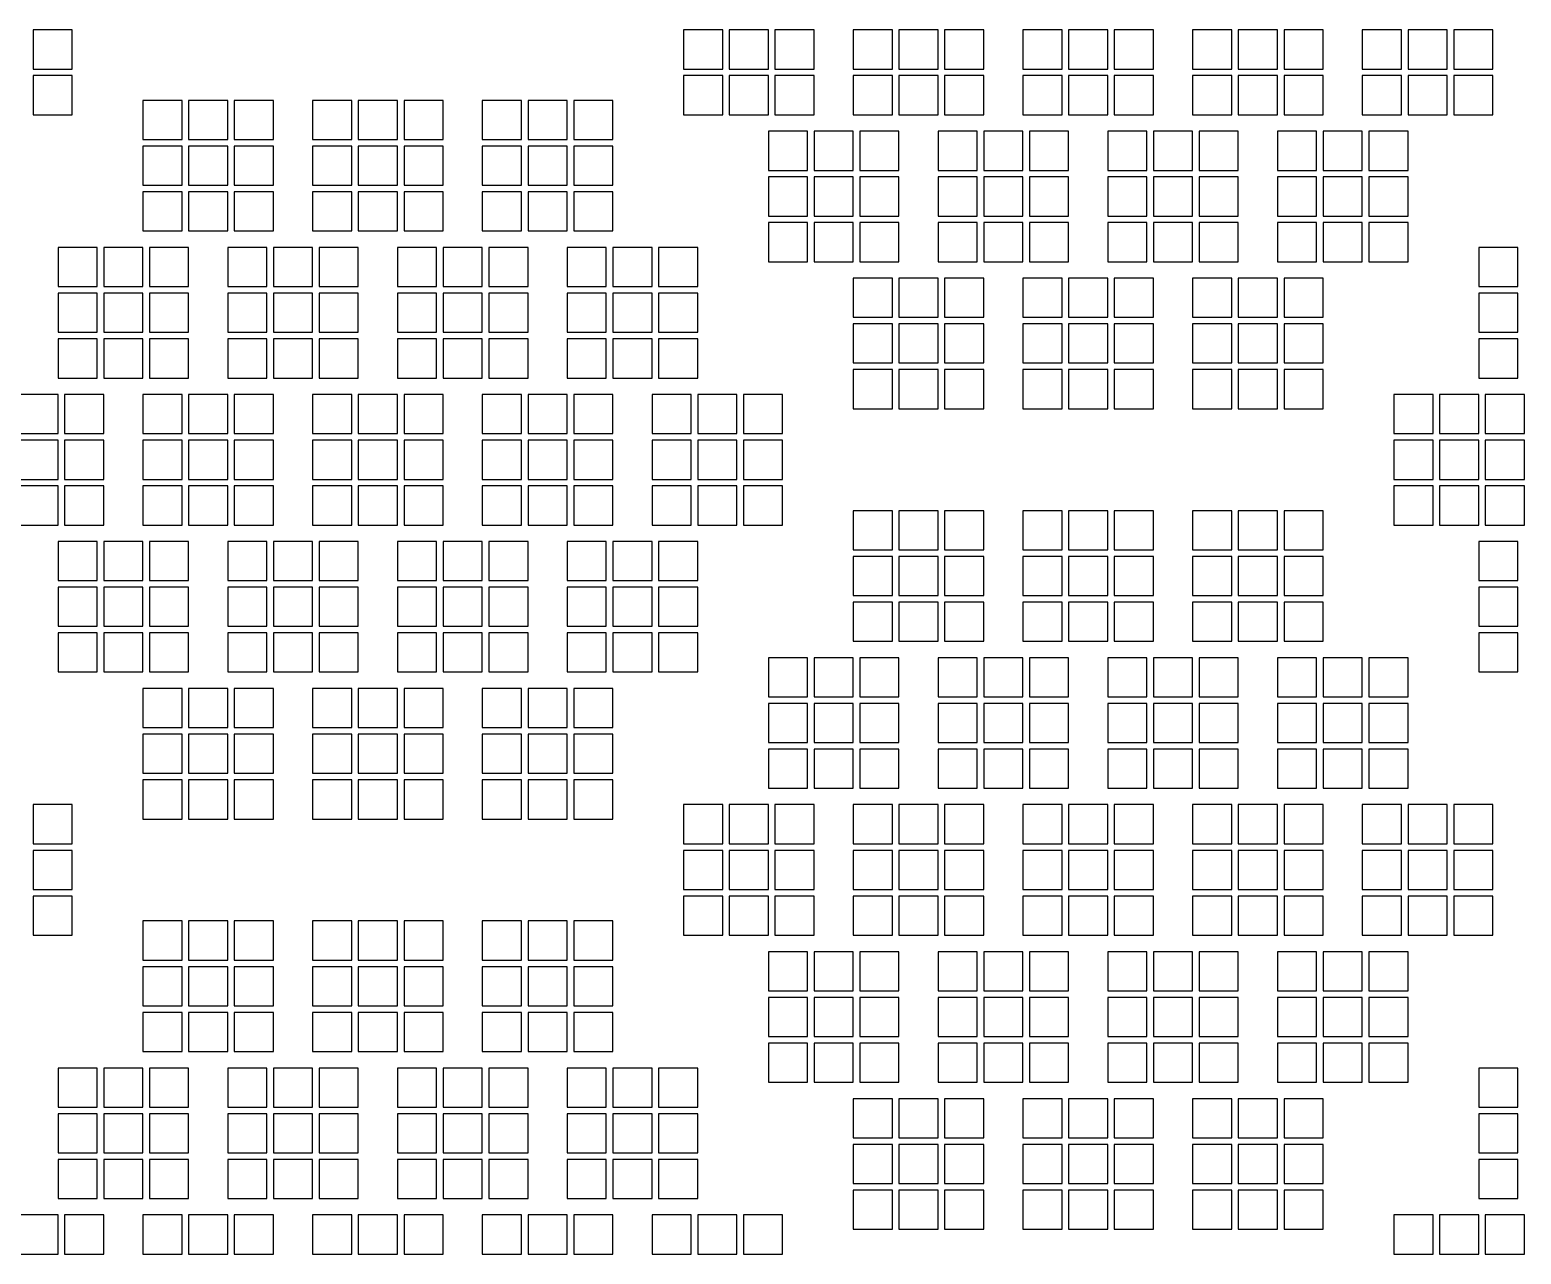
# Model space of a CAD drawing. Extents: x -49 to 54, y -38 to 38.
# Drawn here: x -10.83 to 0.6, y 8.05 to 17.43 of the extents above; entities that cross this region are included whole.
import ezdxf

# ---------------------------------------------------------------- set-up
doc = ezdxf.new("R2010")
doc.units = 0
doc.layers.add('BACK_LAYER', color=5, linetype='CONTINUOUS')

msp = doc.modelspace()

# ---------------------------------------------------------------- linework, layer by layer
at = {"layer": 'BACK_LAYER'}
for points in [[(-10.805, 17.13), (-10.505, 17.13), (-10.505, 17.43), (-10.805, 17.43)], [(-5.821, 17.13), (-5.521, 17.13), (-5.521, 17.43), (-5.821, 17.43)], [(-5.471, 17.13), (-5.171, 17.13), (-5.171, 17.43), (-5.471, 17.43)], [(-5.121, 17.13), (-4.821, 17.13), (-4.821, 17.43), (-5.121, 17.43)], [(-4.521, 17.13), (-4.221, 17.13), (-4.221, 17.43), (-4.521, 17.43)], [(-4.171, 17.13), (-3.871, 17.13), (-3.871, 17.43), (-4.171, 17.43)], [(-3.821, 17.13), (-3.521, 17.13), (-3.521, 17.43), (-3.821, 17.43)], [(-3.221, 17.13), (-2.921, 17.13), (-2.921, 17.43), (-3.221, 17.43)], [(-2.871, 17.13), (-2.571, 17.13), (-2.571, 17.43), (-2.871, 17.43)], [(-2.521, 17.13), (-2.221, 17.13), (-2.221, 17.43), (-2.521, 17.43)], [(-1.921, 17.13), (-1.621, 17.13), (-1.621, 17.43), (-1.921, 17.43)], [(-1.571, 17.13), (-1.271, 17.13), (-1.271, 17.43), (-1.571, 17.43)], [(-1.221, 17.13), (-0.921, 17.13), (-0.921, 17.43), (-1.221, 17.43)], [(-0.621, 17.13), (-0.321, 17.13), (-0.321, 17.43), (-0.621, 17.43)], [(-0.271, 17.13), (0.029, 17.13), (0.029, 17.43), (-0.271, 17.43)], [(0.079, 17.13), (0.379, 17.13), (0.379, 17.43), (0.079, 17.43)], [(-10.805, 16.78), (-10.505, 16.78), (-10.505, 17.08), (-10.805, 17.08)], [(-5.821, 16.78), (-5.521, 16.78), (-5.521, 17.08), (-5.821, 17.08)], [(-5.471, 16.78), (-5.171, 16.78), (-5.171, 17.08), (-5.471, 17.08)], [(-5.121, 16.78), (-4.821, 16.78), (-4.821, 17.08), (-5.121, 17.08)], [(-4.521, 16.78), (-4.221, 16.78), (-4.221, 17.08), (-4.521, 17.08)], [(-4.171, 16.78), (-3.871, 16.78), (-3.871, 17.08), (-4.171, 17.08)], [(-3.821, 16.78), (-3.521, 16.78), (-3.521, 17.08), (-3.821, 17.08)], [(-3.221, 16.78), (-2.921, 16.78), (-2.921, 17.08), (-3.221, 17.08)], [(-2.871, 16.78), (-2.571, 16.78), (-2.571, 17.08), (-2.871, 17.08)], [(-2.521, 16.78), (-2.221, 16.78), (-2.221, 17.08), (-2.521, 17.08)], [(-1.921, 16.78), (-1.621, 16.78), (-1.621, 17.08), (-1.921, 17.08)], [(-1.571, 16.78), (-1.271, 16.78), (-1.271, 17.08), (-1.571, 17.08)], [(-1.221, 16.78), (-0.921, 16.78), (-0.921, 17.08), (-1.221, 17.08)], [(-0.621, 16.78), (-0.321, 16.78), (-0.321, 17.08), (-0.621, 17.08)], [(-0.271, 16.78), (0.029, 16.78), (0.029, 17.08), (-0.271, 17.08)], [(0.079, 16.78), (0.379, 16.78), (0.379, 17.08), (0.079, 17.08)], [(-9.963, 16.59), (-9.663, 16.59), (-9.663, 16.89), (-9.963, 16.89)], [(-9.613, 16.59), (-9.313, 16.59), (-9.313, 16.89), (-9.613, 16.89)], [(-9.263, 16.59), (-8.963, 16.59), (-8.963, 16.89), (-9.263, 16.89)], [(-8.663, 16.59), (-8.363, 16.59), (-8.363, 16.89), (-8.663, 16.89)], [(-8.313, 16.59), (-8.013, 16.59), (-8.013, 16.89), (-8.313, 16.89)], [(-7.963, 16.59), (-7.663, 16.59), (-7.663, 16.89), (-7.963, 16.89)], [(-7.363, 16.59), (-7.063, 16.59), (-7.063, 16.89), (-7.363, 16.89)], [(-7.013, 16.59), (-6.713, 16.59), (-6.713, 16.89), (-7.013, 16.89)], [(-6.663, 16.59), (-6.363, 16.59), (-6.363, 16.89), (-6.663, 16.89)], [(-5.171, 16.354), (-4.871, 16.354), (-4.871, 16.654), (-5.171, 16.654)], [(-4.821, 16.354), (-4.521, 16.354), (-4.521, 16.654), (-4.821, 16.654)], [(-4.471, 16.354), (-4.171, 16.354), (-4.171, 16.654), (-4.471, 16.654)], [(-3.871, 16.354), (-3.571, 16.354), (-3.571, 16.654), (-3.871, 16.654)], [(-3.521, 16.354), (-3.221, 16.354), (-3.221, 16.654), (-3.521, 16.654)], [(-3.171, 16.354), (-2.871, 16.354), (-2.871, 16.654), (-3.171, 16.654)], [(-2.571, 16.354), (-2.271, 16.354), (-2.271, 16.654), (-2.571, 16.654)], [(-2.221, 16.354), (-1.921, 16.354), (-1.921, 16.654), (-2.221, 16.654)], [(-1.871, 16.354), (-1.571, 16.354), (-1.571, 16.654), (-1.871, 16.654)], [(-1.271, 16.354), (-0.971, 16.354), (-0.971, 16.654), (-1.271, 16.654)], [(-0.921, 16.354), (-0.621, 16.354), (-0.621, 16.654), (-0.921, 16.654)], [(-0.571, 16.354), (-0.271, 16.354), (-0.271, 16.654), (-0.571, 16.654)], [(-9.963, 16.24), (-9.663, 16.24), (-9.663, 16.54), (-9.963, 16.54)], [(-9.613, 16.24), (-9.313, 16.24), (-9.313, 16.54), (-9.613, 16.54)], [(-9.263, 16.24), (-8.963, 16.24), (-8.963, 16.54), (-9.263, 16.54)], [(-8.663, 16.24), (-8.363, 16.24), (-8.363, 16.54), (-8.663, 16.54)], [(-8.313, 16.24), (-8.013, 16.24), (-8.013, 16.54), (-8.313, 16.54)], [(-7.963, 16.24), (-7.663, 16.24), (-7.663, 16.54), (-7.963, 16.54)], [(-7.363, 16.24), (-7.063, 16.24), (-7.063, 16.54), (-7.363, 16.54)], [(-7.013, 16.24), (-6.713, 16.24), (-6.713, 16.54), (-7.013, 16.54)], [(-6.663, 16.24), (-6.363, 16.24), (-6.363, 16.54), (-6.663, 16.54)], [(-5.171, 16.004), (-4.871, 16.004), (-4.871, 16.304), (-5.171, 16.304)], [(-4.821, 16.004), (-4.521, 16.004), (-4.521, 16.304), (-4.821, 16.304)], [(-4.471, 16.004), (-4.171, 16.004), (-4.171, 16.304), (-4.471, 16.304)], [(-3.871, 16.004), (-3.571, 16.004), (-3.571, 16.304), (-3.871, 16.304)], [(-3.521, 16.004), (-3.221, 16.004), (-3.221, 16.304), (-3.521, 16.304)], [(-3.171, 16.004), (-2.871, 16.004), (-2.871, 16.304), (-3.171, 16.304)], [(-2.571, 16.004), (-2.271, 16.004), (-2.271, 16.304), (-2.571, 16.304)], [(-2.221, 16.004), (-1.921, 16.004), (-1.921, 16.304), (-2.221, 16.304)], [(-1.871, 16.004), (-1.571, 16.004), (-1.571, 16.304), (-1.871, 16.304)], [(-1.271, 16.004), (-0.971, 16.004), (-0.971, 16.304), (-1.271, 16.304)], [(-0.921, 16.004), (-0.621, 16.004), (-0.621, 16.304), (-0.921, 16.304)], [(-0.571, 16.004), (-0.271, 16.004), (-0.271, 16.304), (-0.571, 16.304)], [(-9.963, 15.89), (-9.663, 15.89), (-9.663, 16.19), (-9.963, 16.19)], [(-9.613, 15.89), (-9.313, 15.89), (-9.313, 16.19), (-9.613, 16.19)], [(-9.263, 15.89), (-8.963, 15.89), (-8.963, 16.19), (-9.263, 16.19)], [(-8.663, 15.89), (-8.363, 15.89), (-8.363, 16.19), (-8.663, 16.19)], [(-8.313, 15.89), (-8.013, 15.89), (-8.013, 16.19), (-8.313, 16.19)], [(-7.963, 15.89), (-7.663, 15.89), (-7.663, 16.19), (-7.963, 16.19)], [(-7.363, 15.89), (-7.063, 15.89), (-7.063, 16.19), (-7.363, 16.19)], [(-7.013, 15.89), (-6.713, 15.89), (-6.713, 16.19), (-7.013, 16.19)], [(-6.663, 15.89), (-6.363, 15.89), (-6.363, 16.19), (-6.663, 16.19)], [(-5.171, 15.654), (-4.871, 15.654), (-4.871, 15.954), (-5.171, 15.954)], [(-4.821, 15.654), (-4.521, 15.654), (-4.521, 15.954), (-4.821, 15.954)], [(-4.471, 15.654), (-4.171, 15.654), (-4.171, 15.954), (-4.471, 15.954)], [(-3.871, 15.654), (-3.571, 15.654), (-3.571, 15.954), (-3.871, 15.954)], [(-3.521, 15.654), (-3.221, 15.654), (-3.221, 15.954), (-3.521, 15.954)], [(-3.171, 15.654), (-2.871, 15.654), (-2.871, 15.954), (-3.171, 15.954)], [(-2.571, 15.654), (-2.271, 15.654), (-2.271, 15.954), (-2.571, 15.954)], [(-2.221, 15.654), (-1.921, 15.654), (-1.921, 15.954), (-2.221, 15.954)], [(-1.871, 15.654), (-1.571, 15.654), (-1.571, 15.954), (-1.871, 15.954)], [(-1.271, 15.654), (-0.971, 15.654), (-0.971, 15.954), (-1.271, 15.954)], [(-0.921, 15.654), (-0.621, 15.654), (-0.621, 15.954), (-0.921, 15.954)], [(-0.571, 15.654), (-0.271, 15.654), (-0.271, 15.954), (-0.571, 15.954)], [(-10.613, 15.464), (-10.313, 15.464), (-10.313, 15.764), (-10.613, 15.764)], [(-10.263, 15.464), (-9.963, 15.464), (-9.963, 15.764), (-10.263, 15.764)], [(-9.913, 15.464), (-9.613, 15.464), (-9.613, 15.764), (-9.913, 15.764)], [(-9.313, 15.464), (-9.013, 15.464), (-9.013, 15.764), (-9.313, 15.764)], [(-8.963, 15.464), (-8.663, 15.464), (-8.663, 15.764), (-8.963, 15.764)], [(-8.613, 15.464), (-8.313, 15.464), (-8.313, 15.764), (-8.613, 15.764)], [(-8.013, 15.464), (-7.713, 15.464), (-7.713, 15.764), (-8.013, 15.764)], [(-7.663, 15.464), (-7.363, 15.464), (-7.363, 15.764), (-7.663, 15.764)], [(-7.313, 15.464), (-7.013, 15.464), (-7.013, 15.764), (-7.313, 15.764)], [(-6.713, 15.464), (-6.413, 15.464), (-6.413, 15.764), (-6.713, 15.764)], [(-6.363, 15.464), (-6.063, 15.464), (-6.063, 15.764), (-6.363, 15.764)], [(-6.013, 15.464), (-5.713, 15.464), (-5.713, 15.764), (-6.013, 15.764)], [(0.271, 15.464), (0.571, 15.464), (0.571, 15.764), (0.271, 15.764)], [(-4.521, 15.229), (-4.221, 15.229), (-4.221, 15.529), (-4.521, 15.529)], [(-4.171, 15.229), (-3.871, 15.229), (-3.871, 15.529), (-4.171, 15.529)], [(-3.821, 15.229), (-3.521, 15.229), (-3.521, 15.529), (-3.821, 15.529)], [(-3.221, 15.229), (-2.921, 15.229), (-2.921, 15.529), (-3.221, 15.529)], [(-2.871, 15.229), (-2.571, 15.229), (-2.571, 15.529), (-2.871, 15.529)], [(-2.521, 15.229), (-2.221, 15.229), (-2.221, 15.529), (-2.521, 15.529)], [(-1.921, 15.229), (-1.621, 15.229), (-1.621, 15.529), (-1.921, 15.529)], [(-1.571, 15.229), (-1.271, 15.229), (-1.271, 15.529), (-1.571, 15.529)], [(-1.221, 15.229), (-0.921, 15.229), (-0.921, 15.529), (-1.221, 15.529)], [(-10.613, 15.114), (-10.313, 15.114), (-10.313, 15.414), (-10.613, 15.414)], [(-10.263, 15.114), (-9.963, 15.114), (-9.963, 15.414), (-10.263, 15.414)], [(-9.913, 15.114), (-9.613, 15.114), (-9.613, 15.414), (-9.913, 15.414)], [(-9.313, 15.114), (-9.013, 15.114), (-9.013, 15.414), (-9.313, 15.414)], [(-8.963, 15.114), (-8.663, 15.114), (-8.663, 15.414), (-8.963, 15.414)], [(-8.613, 15.114), (-8.313, 15.114), (-8.313, 15.414), (-8.613, 15.414)], [(-8.013, 15.114), (-7.713, 15.114), (-7.713, 15.414), (-8.013, 15.414)], [(-7.663, 15.114), (-7.363, 15.114), (-7.363, 15.414), (-7.663, 15.414)], [(-7.313, 15.114), (-7.013, 15.114), (-7.013, 15.414), (-7.313, 15.414)], [(-6.713, 15.114), (-6.413, 15.114), (-6.413, 15.414), (-6.713, 15.414)], [(-6.363, 15.114), (-6.063, 15.114), (-6.063, 15.414), (-6.363, 15.414)], [(-6.013, 15.114), (-5.713, 15.114), (-5.713, 15.414), (-6.013, 15.414)], [(0.271, 15.114), (0.571, 15.114), (0.571, 15.414), (0.271, 15.414)], [(-4.521, 14.879), (-4.221, 14.879), (-4.221, 15.179), (-4.521, 15.179)], [(-4.171, 14.879), (-3.871, 14.879), (-3.871, 15.179), (-4.171, 15.179)], [(-3.821, 14.879), (-3.521, 14.879), (-3.521, 15.179), (-3.821, 15.179)], [(-3.221, 14.879), (-2.921, 14.879), (-2.921, 15.179), (-3.221, 15.179)], [(-2.871, 14.879), (-2.571, 14.879), (-2.571, 15.179), (-2.871, 15.179)], [(-2.521, 14.879), (-2.221, 14.879), (-2.221, 15.179), (-2.521, 15.179)], [(-1.921, 14.879), (-1.621, 14.879), (-1.621, 15.179), (-1.921, 15.179)], [(-1.571, 14.879), (-1.271, 14.879), (-1.271, 15.179), (-1.571, 15.179)], [(-1.221, 14.879), (-0.921, 14.879), (-0.921, 15.179), (-1.221, 15.179)], [(-10.613, 14.764), (-10.313, 14.764), (-10.313, 15.064), (-10.613, 15.064)], [(-10.263, 14.764), (-9.963, 14.764), (-9.963, 15.064), (-10.263, 15.064)], [(-9.913, 14.764), (-9.613, 14.764), (-9.613, 15.064), (-9.913, 15.064)], [(-9.313, 14.764), (-9.013, 14.764), (-9.013, 15.064), (-9.313, 15.064)], [(-8.963, 14.764), (-8.663, 14.764), (-8.663, 15.064), (-8.963, 15.064)], [(-8.613, 14.764), (-8.313, 14.764), (-8.313, 15.064), (-8.613, 15.064)], [(-8.013, 14.764), (-7.713, 14.764), (-7.713, 15.064), (-8.013, 15.064)], [(-7.663, 14.764), (-7.363, 14.764), (-7.363, 15.064), (-7.663, 15.064)], [(-7.313, 14.764), (-7.013, 14.764), (-7.013, 15.064), (-7.313, 15.064)], [(-6.713, 14.764), (-6.413, 14.764), (-6.413, 15.064), (-6.713, 15.064)], [(-6.363, 14.764), (-6.063, 14.764), (-6.063, 15.064), (-6.363, 15.064)], [(-6.013, 14.764), (-5.713, 14.764), (-5.713, 15.064), (-6.013, 15.064)], [(0.271, 14.764), (0.571, 14.764), (0.571, 15.064), (0.271, 15.064)], [(-4.521, 14.529), (-4.221, 14.529), (-4.221, 14.829), (-4.521, 14.829)], [(-4.171, 14.529), (-3.871, 14.529), (-3.871, 14.829), (-4.171, 14.829)], [(-3.821, 14.529), (-3.521, 14.529), (-3.521, 14.829), (-3.821, 14.829)], [(-3.221, 14.529), (-2.921, 14.529), (-2.921, 14.829), (-3.221, 14.829)], [(-2.871, 14.529), (-2.571, 14.529), (-2.571, 14.829), (-2.871, 14.829)], [(-2.521, 14.529), (-2.221, 14.529), (-2.221, 14.829), (-2.521, 14.829)], [(-1.921, 14.529), (-1.621, 14.529), (-1.621, 14.829), (-1.921, 14.829)], [(-1.571, 14.529), (-1.271, 14.529), (-1.271, 14.829), (-1.571, 14.829)], [(-1.221, 14.529), (-0.921, 14.529), (-0.921, 14.829), (-1.221, 14.829)], [(-10.913, 14.338), (-10.613, 14.338), (-10.613, 14.638), (-10.913, 14.638)], [(-10.563, 14.338), (-10.263, 14.338), (-10.263, 14.638), (-10.563, 14.638)], [(-9.963, 14.338), (-9.663, 14.338), (-9.663, 14.638), (-9.963, 14.638)], [(-9.613, 14.338), (-9.313, 14.338), (-9.313, 14.638), (-9.613, 14.638)], [(-9.263, 14.338), (-8.963, 14.338), (-8.963, 14.638), (-9.263, 14.638)], [(-8.663, 14.338), (-8.363, 14.338), (-8.363, 14.638), (-8.663, 14.638)], [(-8.313, 14.338), (-8.013, 14.338), (-8.013, 14.638), (-8.313, 14.638)], [(-7.963, 14.338), (-7.663, 14.338), (-7.663, 14.638), (-7.963, 14.638)], [(-7.363, 14.338), (-7.063, 14.338), (-7.063, 14.638), (-7.363, 14.638)], [(-7.013, 14.338), (-6.713, 14.338), (-6.713, 14.638), (-7.013, 14.638)], [(-6.663, 14.338), (-6.363, 14.338), (-6.363, 14.638), (-6.663, 14.638)], [(-6.063, 14.338), (-5.763, 14.338), (-5.763, 14.638), (-6.063, 14.638)], [(-5.713, 14.338), (-5.413, 14.338), (-5.413, 14.638), (-5.713, 14.638)], [(-5.363, 14.338), (-5.063, 14.338), (-5.063, 14.638), (-5.363, 14.638)], [(-0.379, 14.338), (-0.079, 14.338), (-0.079, 14.638), (-0.379, 14.638)], [(-0.029, 14.338), (0.271, 14.338), (0.271, 14.638), (-0.029, 14.638)], [(0.321, 14.338), (0.621, 14.338), (0.621, 14.638), (0.321, 14.638)], [(-10.913, 13.988), (-10.613, 13.988), (-10.613, 14.288), (-10.913, 14.288)], [(-10.563, 13.988), (-10.263, 13.988), (-10.263, 14.288), (-10.563, 14.288)], [(-9.963, 13.988), (-9.663, 13.988), (-9.663, 14.288), (-9.963, 14.288)], [(-9.613, 13.988), (-9.313, 13.988), (-9.313, 14.288), (-9.613, 14.288)], [(-9.263, 13.988), (-8.963, 13.988), (-8.963, 14.288), (-9.263, 14.288)], [(-8.663, 13.988), (-8.363, 13.988), (-8.363, 14.288), (-8.663, 14.288)], [(-8.313, 13.988), (-8.013, 13.988), (-8.013, 14.288), (-8.313, 14.288)], [(-7.963, 13.988), (-7.663, 13.988), (-7.663, 14.288), (-7.963, 14.288)], [(-7.363, 13.988), (-7.063, 13.988), (-7.063, 14.288), (-7.363, 14.288)], [(-7.013, 13.988), (-6.713, 13.988), (-6.713, 14.288), (-7.013, 14.288)], [(-6.663, 13.988), (-6.363, 13.988), (-6.363, 14.288), (-6.663, 14.288)], [(-6.063, 13.988), (-5.763, 13.988), (-5.763, 14.288), (-6.063, 14.288)], [(-5.713, 13.988), (-5.413, 13.988), (-5.413, 14.288), (-5.713, 14.288)], [(-5.363, 13.988), (-5.063, 13.988), (-5.063, 14.288), (-5.363, 14.288)], [(-0.379, 13.988), (-0.079, 13.988), (-0.079, 14.288), (-0.379, 14.288)], [(-0.029, 13.988), (0.271, 13.988), (0.271, 14.288), (-0.029, 14.288)], [(0.321, 13.988), (0.621, 13.988), (0.621, 14.288), (0.321, 14.288)], [(-10.913, 13.638), (-10.613, 13.638), (-10.613, 13.938), (-10.913, 13.938)], [(-10.563, 13.638), (-10.263, 13.638), (-10.263, 13.938), (-10.563, 13.938)], [(-9.963, 13.638), (-9.663, 13.638), (-9.663, 13.938), (-9.963, 13.938)], [(-9.613, 13.638), (-9.313, 13.638), (-9.313, 13.938), (-9.613, 13.938)], [(-9.263, 13.638), (-8.963, 13.638), (-8.963, 13.938), (-9.263, 13.938)], [(-8.663, 13.638), (-8.363, 13.638), (-8.363, 13.938), (-8.663, 13.938)], [(-8.313, 13.638), (-8.013, 13.638), (-8.013, 13.938), (-8.313, 13.938)], [(-7.963, 13.638), (-7.663, 13.638), (-7.663, 13.938), (-7.963, 13.938)], [(-7.363, 13.638), (-7.063, 13.638), (-7.063, 13.938), (-7.363, 13.938)], [(-7.013, 13.638), (-6.713, 13.638), (-6.713, 13.938), (-7.013, 13.938)], [(-6.663, 13.638), (-6.363, 13.638), (-6.363, 13.938), (-6.663, 13.938)], [(-6.063, 13.638), (-5.763, 13.638), (-5.763, 13.938), (-6.063, 13.938)], [(-5.713, 13.638), (-5.413, 13.638), (-5.413, 13.938), (-5.713, 13.938)], [(-5.363, 13.638), (-5.063, 13.638), (-5.063, 13.938), (-5.363, 13.938)], [(-0.379, 13.638), (-0.079, 13.638), (-0.079, 13.938), (-0.379, 13.938)], [(-0.029, 13.638), (0.271, 13.638), (0.271, 13.938), (-0.029, 13.938)], [(0.321, 13.638), (0.621, 13.638), (0.621, 13.938), (0.321, 13.938)], [(-4.521, 13.448), (-4.221, 13.448), (-4.221, 13.748), (-4.521, 13.748)], [(-4.171, 13.448), (-3.871, 13.448), (-3.871, 13.748), (-4.171, 13.748)], [(-3.821, 13.448), (-3.521, 13.448), (-3.521, 13.748), (-3.821, 13.748)], [(-3.221, 13.448), (-2.921, 13.448), (-2.921, 13.748), (-3.221, 13.748)], [(-2.871, 13.448), (-2.571, 13.448), (-2.571, 13.748), (-2.871, 13.748)], [(-2.521, 13.448), (-2.221, 13.448), (-2.221, 13.748), (-2.521, 13.748)], [(-1.921, 13.448), (-1.621, 13.448), (-1.621, 13.748), (-1.921, 13.748)], [(-1.571, 13.448), (-1.271, 13.448), (-1.271, 13.748), (-1.571, 13.748)], [(-1.221, 13.448), (-0.921, 13.448), (-0.921, 13.748), (-1.221, 13.748)], [(-10.613, 13.213), (-10.313, 13.213), (-10.313, 13.513), (-10.613, 13.513)], [(-10.263, 13.213), (-9.963, 13.213), (-9.963, 13.513), (-10.263, 13.513)], [(-9.913, 13.213), (-9.613, 13.213), (-9.613, 13.513), (-9.913, 13.513)], [(-9.313, 13.213), (-9.013, 13.213), (-9.013, 13.513), (-9.313, 13.513)], [(-8.963, 13.213), (-8.663, 13.213), (-8.663, 13.513), (-8.963, 13.513)], [(-8.613, 13.213), (-8.313, 13.213), (-8.313, 13.513), (-8.613, 13.513)], [(-8.013, 13.213), (-7.713, 13.213), (-7.713, 13.513), (-8.013, 13.513)], [(-7.663, 13.213), (-7.363, 13.213), (-7.363, 13.513), (-7.663, 13.513)], [(-7.313, 13.213), (-7.013, 13.213), (-7.013, 13.513), (-7.313, 13.513)], [(-6.713, 13.213), (-6.413, 13.213), (-6.413, 13.513), (-6.713, 13.513)], [(-6.363, 13.213), (-6.063, 13.213), (-6.063, 13.513), (-6.363, 13.513)], [(-6.013, 13.213), (-5.713, 13.213), (-5.713, 13.513), (-6.013, 13.513)], [(0.271, 13.213), (0.571, 13.213), (0.571, 13.513), (0.271, 13.513)], [(-4.521, 13.098), (-4.221, 13.098), (-4.221, 13.398), (-4.521, 13.398)], [(-4.171, 13.098), (-3.871, 13.098), (-3.871, 13.398), (-4.171, 13.398)], [(-3.821, 13.098), (-3.521, 13.098), (-3.521, 13.398), (-3.821, 13.398)], [(-3.221, 13.098), (-2.921, 13.098), (-2.921, 13.398), (-3.221, 13.398)], [(-2.871, 13.098), (-2.571, 13.098), (-2.571, 13.398), (-2.871, 13.398)], [(-2.521, 13.098), (-2.221, 13.098), (-2.221, 13.398), (-2.521, 13.398)], [(-1.921, 13.098), (-1.621, 13.098), (-1.621, 13.398), (-1.921, 13.398)], [(-1.571, 13.098), (-1.271, 13.098), (-1.271, 13.398), (-1.571, 13.398)], [(-1.221, 13.098), (-0.921, 13.098), (-0.921, 13.398), (-1.221, 13.398)], [(-10.613, 12.863), (-10.313, 12.863), (-10.313, 13.163), (-10.613, 13.163)], [(-10.263, 12.863), (-9.963, 12.863), (-9.963, 13.163), (-10.263, 13.163)], [(-9.913, 12.863), (-9.613, 12.863), (-9.613, 13.163), (-9.913, 13.163)], [(-9.313, 12.863), (-9.013, 12.863), (-9.013, 13.163), (-9.313, 13.163)], [(-8.963, 12.863), (-8.663, 12.863), (-8.663, 13.163), (-8.963, 13.163)], [(-8.613, 12.863), (-8.313, 12.863), (-8.313, 13.163), (-8.613, 13.163)], [(-8.013, 12.863), (-7.713, 12.863), (-7.713, 13.163), (-8.013, 13.163)], [(-7.663, 12.863), (-7.363, 12.863), (-7.363, 13.163), (-7.663, 13.163)], [(-7.313, 12.863), (-7.013, 12.863), (-7.013, 13.163), (-7.313, 13.163)], [(-6.713, 12.863), (-6.413, 12.863), (-6.413, 13.163), (-6.713, 13.163)], [(-6.363, 12.863), (-6.063, 12.863), (-6.063, 13.163), (-6.363, 13.163)], [(-6.013, 12.863), (-5.713, 12.863), (-5.713, 13.163), (-6.013, 13.163)], [(0.271, 12.863), (0.571, 12.863), (0.571, 13.163), (0.271, 13.163)], [(-4.521, 12.748), (-4.221, 12.748), (-4.221, 13.048), (-4.521, 13.048)], [(-4.171, 12.748), (-3.871, 12.748), (-3.871, 13.048), (-4.171, 13.048)], [(-3.821, 12.748), (-3.521, 12.748), (-3.521, 13.048), (-3.821, 13.048)], [(-3.221, 12.748), (-2.921, 12.748), (-2.921, 13.048), (-3.221, 13.048)], [(-2.871, 12.748), (-2.571, 12.748), (-2.571, 13.048), (-2.871, 13.048)], [(-2.521, 12.748), (-2.221, 12.748), (-2.221, 13.048), (-2.521, 13.048)], [(-1.921, 12.748), (-1.621, 12.748), (-1.621, 13.048), (-1.921, 13.048)], [(-1.571, 12.748), (-1.271, 12.748), (-1.271, 13.048), (-1.571, 13.048)], [(-1.221, 12.748), (-0.921, 12.748), (-0.921, 13.048), (-1.221, 13.048)], [(-10.613, 12.513), (-10.313, 12.513), (-10.313, 12.813), (-10.613, 12.813)], [(-10.263, 12.513), (-9.963, 12.513), (-9.963, 12.813), (-10.263, 12.813)], [(-9.913, 12.513), (-9.613, 12.513), (-9.613, 12.813), (-9.913, 12.813)], [(-9.313, 12.513), (-9.013, 12.513), (-9.013, 12.813), (-9.313, 12.813)], [(-8.963, 12.513), (-8.663, 12.513), (-8.663, 12.813), (-8.963, 12.813)], [(-8.613, 12.513), (-8.313, 12.513), (-8.313, 12.813), (-8.613, 12.813)], [(-8.013, 12.513), (-7.713, 12.513), (-7.713, 12.813), (-8.013, 12.813)], [(-7.663, 12.513), (-7.363, 12.513), (-7.363, 12.813), (-7.663, 12.813)], [(-7.313, 12.513), (-7.013, 12.513), (-7.013, 12.813), (-7.313, 12.813)], [(-6.713, 12.513), (-6.413, 12.513), (-6.413, 12.813), (-6.713, 12.813)], [(-6.363, 12.513), (-6.063, 12.513), (-6.063, 12.813), (-6.363, 12.813)], [(-6.013, 12.513), (-5.713, 12.513), (-5.713, 12.813), (-6.013, 12.813)], [(0.271, 12.513), (0.571, 12.513), (0.571, 12.813), (0.271, 12.813)], [(-5.171, 12.322), (-4.871, 12.322), (-4.871, 12.622), (-5.171, 12.622)], [(-4.821, 12.322), (-4.521, 12.322), (-4.521, 12.622), (-4.821, 12.622)], [(-4.471, 12.322), (-4.171, 12.322), (-4.171, 12.622), (-4.471, 12.622)], [(-3.871, 12.322), (-3.571, 12.322), (-3.571, 12.622), (-3.871, 12.622)], [(-3.521, 12.322), (-3.221, 12.322), (-3.221, 12.622), (-3.521, 12.622)], [(-3.171, 12.322), (-2.871, 12.322), (-2.871, 12.622), (-3.171, 12.622)], [(-2.571, 12.322), (-2.271, 12.322), (-2.271, 12.622), (-2.571, 12.622)], [(-2.221, 12.322), (-1.921, 12.322), (-1.921, 12.622), (-2.221, 12.622)], [(-1.871, 12.322), (-1.571, 12.322), (-1.571, 12.622), (-1.871, 12.622)], [(-1.271, 12.322), (-0.971, 12.322), (-0.971, 12.622), (-1.271, 12.622)], [(-0.921, 12.322), (-0.621, 12.322), (-0.621, 12.622), (-0.921, 12.622)], [(-0.571, 12.322), (-0.271, 12.322), (-0.271, 12.622), (-0.571, 12.622)], [(-9.963, 12.087), (-9.663, 12.087), (-9.663, 12.387), (-9.963, 12.387)], [(-9.613, 12.087), (-9.313, 12.087), (-9.313, 12.387), (-9.613, 12.387)], [(-9.263, 12.087), (-8.963, 12.087), (-8.963, 12.387), (-9.263, 12.387)], [(-8.663, 12.087), (-8.363, 12.087), (-8.363, 12.387), (-8.663, 12.387)], [(-8.313, 12.087), (-8.013, 12.087), (-8.013, 12.387), (-8.313, 12.387)], [(-7.963, 12.087), (-7.663, 12.087), (-7.663, 12.387), (-7.963, 12.387)], [(-7.363, 12.087), (-7.063, 12.087), (-7.063, 12.387), (-7.363, 12.387)], [(-7.013, 12.087), (-6.713, 12.087), (-6.713, 12.387), (-7.013, 12.387)], [(-6.663, 12.087), (-6.363, 12.087), (-6.363, 12.387), (-6.663, 12.387)], [(-5.171, 11.972), (-4.871, 11.972), (-4.871, 12.272), (-5.171, 12.272)], [(-4.821, 11.972), (-4.521, 11.972), (-4.521, 12.272), (-4.821, 12.272)], [(-4.471, 11.972), (-4.171, 11.972), (-4.171, 12.272), (-4.471, 12.272)], [(-3.871, 11.972), (-3.571, 11.972), (-3.571, 12.272), (-3.871, 12.272)], [(-3.521, 11.972), (-3.221, 11.972), (-3.221, 12.272), (-3.521, 12.272)], [(-3.171, 11.972), (-2.871, 11.972), (-2.871, 12.272), (-3.171, 12.272)], [(-2.571, 11.972), (-2.271, 11.972), (-2.271, 12.272), (-2.571, 12.272)], [(-2.221, 11.972), (-1.921, 11.972), (-1.921, 12.272), (-2.221, 12.272)], [(-1.871, 11.972), (-1.571, 11.972), (-1.571, 12.272), (-1.871, 12.272)], [(-1.271, 11.972), (-0.971, 11.972), (-0.971, 12.272), (-1.271, 12.272)], [(-0.921, 11.972), (-0.621, 11.972), (-0.621, 12.272), (-0.921, 12.272)], [(-0.571, 11.972), (-0.271, 11.972), (-0.271, 12.272), (-0.571, 12.272)], [(-9.963, 11.737), (-9.663, 11.737), (-9.663, 12.037), (-9.963, 12.037)], [(-9.613, 11.737), (-9.313, 11.737), (-9.313, 12.037), (-9.613, 12.037)], [(-9.263, 11.737), (-8.963, 11.737), (-8.963, 12.037), (-9.263, 12.037)], [(-8.663, 11.737), (-8.363, 11.737), (-8.363, 12.037), (-8.663, 12.037)], [(-8.313, 11.737), (-8.013, 11.737), (-8.013, 12.037), (-8.313, 12.037)], [(-7.963, 11.737), (-7.663, 11.737), (-7.663, 12.037), (-7.963, 12.037)], [(-7.363, 11.737), (-7.063, 11.737), (-7.063, 12.037), (-7.363, 12.037)], [(-7.013, 11.737), (-6.713, 11.737), (-6.713, 12.037), (-7.013, 12.037)], [(-6.663, 11.737), (-6.363, 11.737), (-6.363, 12.037), (-6.663, 12.037)], [(-5.171, 11.622), (-4.871, 11.622), (-4.871, 11.922), (-5.171, 11.922)], [(-4.821, 11.622), (-4.521, 11.622), (-4.521, 11.922), (-4.821, 11.922)], [(-4.471, 11.622), (-4.171, 11.622), (-4.171, 11.922), (-4.471, 11.922)], [(-3.871, 11.622), (-3.571, 11.622), (-3.571, 11.922), (-3.871, 11.922)], [(-3.521, 11.622), (-3.221, 11.622), (-3.221, 11.922), (-3.521, 11.922)], [(-3.171, 11.622), (-2.871, 11.622), (-2.871, 11.922), (-3.171, 11.922)], [(-2.571, 11.622), (-2.271, 11.622), (-2.271, 11.922), (-2.571, 11.922)], [(-2.221, 11.622), (-1.921, 11.622), (-1.921, 11.922), (-2.221, 11.922)], [(-1.871, 11.622), (-1.571, 11.622), (-1.571, 11.922), (-1.871, 11.922)], [(-1.271, 11.622), (-0.971, 11.622), (-0.971, 11.922), (-1.271, 11.922)], [(-0.921, 11.622), (-0.621, 11.622), (-0.621, 11.922), (-0.921, 11.922)], [(-0.571, 11.622), (-0.271, 11.622), (-0.271, 11.922), (-0.571, 11.922)], [(-9.963, 11.387), (-9.663, 11.387), (-9.663, 11.687), (-9.963, 11.687)], [(-9.613, 11.387), (-9.313, 11.387), (-9.313, 11.687), (-9.613, 11.687)], [(-9.263, 11.387), (-8.963, 11.387), (-8.963, 11.687), (-9.263, 11.687)], [(-8.663, 11.387), (-8.363, 11.387), (-8.363, 11.687), (-8.663, 11.687)], [(-8.313, 11.387), (-8.013, 11.387), (-8.013, 11.687), (-8.313, 11.687)], [(-7.963, 11.387), (-7.663, 11.387), (-7.663, 11.687), (-7.963, 11.687)], [(-7.363, 11.387), (-7.063, 11.387), (-7.063, 11.687), (-7.363, 11.687)], [(-7.013, 11.387), (-6.713, 11.387), (-6.713, 11.687), (-7.013, 11.687)], [(-6.663, 11.387), (-6.363, 11.387), (-6.363, 11.687), (-6.663, 11.687)], [(-10.805, 11.197), (-10.505, 11.197), (-10.505, 11.497), (-10.805, 11.497)], [(-5.821, 11.197), (-5.521, 11.197), (-5.521, 11.497), (-5.821, 11.497)], [(-5.471, 11.197), (-5.171, 11.197), (-5.171, 11.497), (-5.471, 11.497)], [(-5.121, 11.197), (-4.821, 11.197), (-4.821, 11.497), (-5.121, 11.497)], [(-4.521, 11.197), (-4.221, 11.197), (-4.221, 11.497), (-4.521, 11.497)], [(-4.171, 11.197), (-3.871, 11.197), (-3.871, 11.497), (-4.171, 11.497)], [(-3.821, 11.197), (-3.521, 11.197), (-3.521, 11.497), (-3.821, 11.497)], [(-3.221, 11.197), (-2.921, 11.197), (-2.921, 11.497), (-3.221, 11.497)], [(-2.871, 11.197), (-2.571, 11.197), (-2.571, 11.497), (-2.871, 11.497)], [(-2.521, 11.197), (-2.221, 11.197), (-2.221, 11.497), (-2.521, 11.497)], [(-1.921, 11.197), (-1.621, 11.197), (-1.621, 11.497), (-1.921, 11.497)], [(-1.571, 11.197), (-1.271, 11.197), (-1.271, 11.497), (-1.571, 11.497)], [(-1.221, 11.197), (-0.921, 11.197), (-0.921, 11.497), (-1.221, 11.497)], [(-0.621, 11.197), (-0.321, 11.197), (-0.321, 11.497), (-0.621, 11.497)], [(-0.271, 11.197), (0.029, 11.197), (0.029, 11.497), (-0.271, 11.497)], [(0.079, 11.197), (0.379, 11.197), (0.379, 11.497), (0.079, 11.497)], [(-10.805, 10.847), (-10.505, 10.847), (-10.505, 11.147), (-10.805, 11.147)], [(-5.821, 10.847), (-5.521, 10.847), (-5.521, 11.147), (-5.821, 11.147)], [(-5.471, 10.847), (-5.171, 10.847), (-5.171, 11.147), (-5.471, 11.147)], [(-5.121, 10.847), (-4.821, 10.847), (-4.821, 11.147), (-5.121, 11.147)], [(-4.521, 10.847), (-4.221, 10.847), (-4.221, 11.147), (-4.521, 11.147)], [(-4.171, 10.847), (-3.871, 10.847), (-3.871, 11.147), (-4.171, 11.147)], [(-3.821, 10.847), (-3.521, 10.847), (-3.521, 11.147), (-3.821, 11.147)], [(-3.221, 10.847), (-2.921, 10.847), (-2.921, 11.147), (-3.221, 11.147)], [(-2.871, 10.847), (-2.571, 10.847), (-2.571, 11.147), (-2.871, 11.147)], [(-2.521, 10.847), (-2.221, 10.847), (-2.221, 11.147), (-2.521, 11.147)], [(-1.921, 10.847), (-1.621, 10.847), (-1.621, 11.147), (-1.921, 11.147)], [(-1.571, 10.847), (-1.271, 10.847), (-1.271, 11.147), (-1.571, 11.147)], [(-1.221, 10.847), (-0.921, 10.847), (-0.921, 11.147), (-1.221, 11.147)], [(-0.621, 10.847), (-0.321, 10.847), (-0.321, 11.147), (-0.621, 11.147)], [(-0.271, 10.847), (0.029, 10.847), (0.029, 11.147), (-0.271, 11.147)], [(0.079, 10.847), (0.379, 10.847), (0.379, 11.147), (0.079, 11.147)], [(-10.805, 10.497), (-10.505, 10.497), (-10.505, 10.797), (-10.805, 10.797)], [(-5.821, 10.497), (-5.521, 10.497), (-5.521, 10.797), (-5.821, 10.797)], [(-5.471, 10.497), (-5.171, 10.497), (-5.171, 10.797), (-5.471, 10.797)], [(-5.121, 10.497), (-4.821, 10.497), (-4.821, 10.797), (-5.121, 10.797)], [(-4.521, 10.497), (-4.221, 10.497), (-4.221, 10.797), (-4.521, 10.797)], [(-4.171, 10.497), (-3.871, 10.497), (-3.871, 10.797), (-4.171, 10.797)], [(-3.821, 10.497), (-3.521, 10.497), (-3.521, 10.797), (-3.821, 10.797)], [(-3.221, 10.497), (-2.921, 10.497), (-2.921, 10.797), (-3.221, 10.797)], [(-2.871, 10.497), (-2.571, 10.497), (-2.571, 10.797), (-2.871, 10.797)], [(-2.521, 10.497), (-2.221, 10.497), (-2.221, 10.797), (-2.521, 10.797)], [(-1.921, 10.497), (-1.621, 10.497), (-1.621, 10.797), (-1.921, 10.797)], [(-1.571, 10.497), (-1.271, 10.497), (-1.271, 10.797), (-1.571, 10.797)], [(-1.221, 10.497), (-0.921, 10.497), (-0.921, 10.797), (-1.221, 10.797)], [(-0.621, 10.497), (-0.321, 10.497), (-0.321, 10.797), (-0.621, 10.797)], [(-0.271, 10.497), (0.029, 10.497), (0.029, 10.797), (-0.271, 10.797)], [(0.079, 10.497), (0.379, 10.497), (0.379, 10.797), (0.079, 10.797)], [(-9.963, 10.306), (-9.663, 10.306), (-9.663, 10.606), (-9.963, 10.606)], [(-9.613, 10.306), (-9.313, 10.306), (-9.313, 10.606), (-9.613, 10.606)], [(-9.263, 10.306), (-8.963, 10.306), (-8.963, 10.606), (-9.263, 10.606)], [(-8.663, 10.306), (-8.363, 10.306), (-8.363, 10.606), (-8.663, 10.606)], [(-8.313, 10.306), (-8.013, 10.306), (-8.013, 10.606), (-8.313, 10.606)], [(-7.963, 10.306), (-7.663, 10.306), (-7.663, 10.606), (-7.963, 10.606)], [(-7.363, 10.306), (-7.063, 10.306), (-7.063, 10.606), (-7.363, 10.606)], [(-7.013, 10.306), (-6.713, 10.306), (-6.713, 10.606), (-7.013, 10.606)], [(-6.663, 10.306), (-6.363, 10.306), (-6.363, 10.606), (-6.663, 10.606)], [(-5.171, 10.071), (-4.871, 10.071), (-4.871, 10.371), (-5.171, 10.371)], [(-4.821, 10.071), (-4.521, 10.071), (-4.521, 10.371), (-4.821, 10.371)], [(-4.471, 10.071), (-4.171, 10.071), (-4.171, 10.371), (-4.471, 10.371)], [(-3.871, 10.071), (-3.571, 10.071), (-3.571, 10.371), (-3.871, 10.371)], [(-3.521, 10.071), (-3.221, 10.071), (-3.221, 10.371), (-3.521, 10.371)], [(-3.171, 10.071), (-2.871, 10.071), (-2.871, 10.371), (-3.171, 10.371)], [(-2.571, 10.071), (-2.271, 10.071), (-2.271, 10.371), (-2.571, 10.371)], [(-2.221, 10.071), (-1.921, 10.071), (-1.921, 10.371), (-2.221, 10.371)], [(-1.871, 10.071), (-1.571, 10.071), (-1.571, 10.371), (-1.871, 10.371)], [(-1.271, 10.071), (-0.971, 10.071), (-0.971, 10.371), (-1.271, 10.371)], [(-0.921, 10.071), (-0.621, 10.071), (-0.621, 10.371), (-0.921, 10.371)], [(-0.571, 10.071), (-0.271, 10.071), (-0.271, 10.371), (-0.571, 10.371)], [(-9.963, 9.956), (-9.663, 9.956), (-9.663, 10.256), (-9.963, 10.256)], [(-9.613, 9.956), (-9.313, 9.956), (-9.313, 10.256), (-9.613, 10.256)], [(-9.263, 9.956), (-8.963, 9.956), (-8.963, 10.256), (-9.263, 10.256)], [(-8.663, 9.956), (-8.363, 9.956), (-8.363, 10.256), (-8.663, 10.256)], [(-8.313, 9.956), (-8.013, 9.956), (-8.013, 10.256), (-8.313, 10.256)], [(-7.963, 9.956), (-7.663, 9.956), (-7.663, 10.256), (-7.963, 10.256)], [(-7.363, 9.956), (-7.063, 9.956), (-7.063, 10.256), (-7.363, 10.256)], [(-7.013, 9.956), (-6.713, 9.956), (-6.713, 10.256), (-7.013, 10.256)], [(-6.663, 9.956), (-6.363, 9.956), (-6.363, 10.256), (-6.663, 10.256)], [(-5.171, 9.721), (-4.871, 9.721), (-4.871, 10.021), (-5.171, 10.021)], [(-4.821, 9.721), (-4.521, 9.721), (-4.521, 10.021), (-4.821, 10.021)], [(-4.471, 9.721), (-4.171, 9.721), (-4.171, 10.021), (-4.471, 10.021)], [(-3.871, 9.721), (-3.571, 9.721), (-3.571, 10.021), (-3.871, 10.021)], [(-3.521, 9.721), (-3.221, 9.721), (-3.221, 10.021), (-3.521, 10.021)], [(-3.171, 9.721), (-2.871, 9.721), (-2.871, 10.021), (-3.171, 10.021)], [(-2.571, 9.721), (-2.271, 9.721), (-2.271, 10.021), (-2.571, 10.021)], [(-2.221, 9.721), (-1.921, 9.721), (-1.921, 10.021), (-2.221, 10.021)], [(-1.871, 9.721), (-1.571, 9.721), (-1.571, 10.021), (-1.871, 10.021)], [(-1.271, 9.721), (-0.971, 9.721), (-0.971, 10.021), (-1.271, 10.021)], [(-0.921, 9.721), (-0.621, 9.721), (-0.621, 10.021), (-0.921, 10.021)], [(-0.571, 9.721), (-0.271, 9.721), (-0.271, 10.021), (-0.571, 10.021)], [(-9.963, 9.606), (-9.663, 9.606), (-9.663, 9.906), (-9.963, 9.906)], [(-9.613, 9.606), (-9.313, 9.606), (-9.313, 9.906), (-9.613, 9.906)], [(-9.263, 9.606), (-8.963, 9.606), (-8.963, 9.906), (-9.263, 9.906)], [(-8.663, 9.606), (-8.363, 9.606), (-8.363, 9.906), (-8.663, 9.906)], [(-8.313, 9.606), (-8.013, 9.606), (-8.013, 9.906), (-8.313, 9.906)], [(-7.963, 9.606), (-7.663, 9.606), (-7.663, 9.906), (-7.963, 9.906)], [(-7.363, 9.606), (-7.063, 9.606), (-7.063, 9.906), (-7.363, 9.906)], [(-7.013, 9.606), (-6.713, 9.606), (-6.713, 9.906), (-7.013, 9.906)], [(-6.663, 9.606), (-6.363, 9.606), (-6.363, 9.906), (-6.663, 9.906)], [(-5.171, 9.371), (-4.871, 9.371), (-4.871, 9.671), (-5.171, 9.671)], [(-4.821, 9.371), (-4.521, 9.371), (-4.521, 9.671), (-4.821, 9.671)], [(-4.471, 9.371), (-4.171, 9.371), (-4.171, 9.671), (-4.471, 9.671)], [(-3.871, 9.371), (-3.571, 9.371), (-3.571, 9.671), (-3.871, 9.671)], [(-3.521, 9.371), (-3.221, 9.371), (-3.221, 9.671), (-3.521, 9.671)], [(-3.171, 9.371), (-2.871, 9.371), (-2.871, 9.671), (-3.171, 9.671)], [(-2.571, 9.371), (-2.271, 9.371), (-2.271, 9.671), (-2.571, 9.671)], [(-2.221, 9.371), (-1.921, 9.371), (-1.921, 9.671), (-2.221, 9.671)], [(-1.871, 9.371), (-1.571, 9.371), (-1.571, 9.671), (-1.871, 9.671)], [(-1.271, 9.371), (-0.971, 9.371), (-0.971, 9.671), (-1.271, 9.671)], [(-0.921, 9.371), (-0.621, 9.371), (-0.621, 9.671), (-0.921, 9.671)], [(-0.571, 9.371), (-0.271, 9.371), (-0.271, 9.671), (-0.571, 9.671)], [(-10.613, 9.18), (-10.313, 9.18), (-10.313, 9.48), (-10.613, 9.48)], [(-10.263, 9.18), (-9.963, 9.18), (-9.963, 9.48), (-10.263, 9.48)], [(-9.913, 9.18), (-9.613, 9.18), (-9.613, 9.48), (-9.913, 9.48)], [(-9.313, 9.18), (-9.013, 9.18), (-9.013, 9.48), (-9.313, 9.48)], [(-8.963, 9.18), (-8.663, 9.18), (-8.663, 9.48), (-8.963, 9.48)], [(-8.613, 9.18), (-8.313, 9.18), (-8.313, 9.48), (-8.613, 9.48)], [(-8.013, 9.18), (-7.713, 9.18), (-7.713, 9.48), (-8.013, 9.48)], [(-7.663, 9.18), (-7.363, 9.18), (-7.363, 9.48), (-7.663, 9.48)], [(-7.313, 9.18), (-7.013, 9.18), (-7.013, 9.48), (-7.313, 9.48)], [(-6.713, 9.18), (-6.413, 9.18), (-6.413, 9.48), (-6.713, 9.48)], [(-6.363, 9.18), (-6.063, 9.18), (-6.063, 9.48), (-6.363, 9.48)], [(-6.013, 9.18), (-5.713, 9.18), (-5.713, 9.48), (-6.013, 9.48)], [(0.271, 9.18), (0.571, 9.18), (0.571, 9.48), (0.271, 9.48)], [(-4.521, 8.945), (-4.221, 8.945), (-4.221, 9.245), (-4.521, 9.245)], [(-4.171, 8.945), (-3.871, 8.945), (-3.871, 9.245), (-4.171, 9.245)], [(-3.821, 8.945), (-3.521, 8.945), (-3.521, 9.245), (-3.821, 9.245)], [(-3.221, 8.945), (-2.921, 8.945), (-2.921, 9.245), (-3.221, 9.245)], [(-2.871, 8.945), (-2.571, 8.945), (-2.571, 9.245), (-2.871, 9.245)], [(-2.521, 8.945), (-2.221, 8.945), (-2.221, 9.245), (-2.521, 9.245)], [(-1.921, 8.945), (-1.621, 8.945), (-1.621, 9.245), (-1.921, 9.245)], [(-1.571, 8.945), (-1.271, 8.945), (-1.271, 9.245), (-1.571, 9.245)], [(-1.221, 8.945), (-0.921, 8.945), (-0.921, 9.245), (-1.221, 9.245)], [(-10.613, 8.83), (-10.313, 8.83), (-10.313, 9.13), (-10.613, 9.13)], [(-10.263, 8.83), (-9.963, 8.83), (-9.963, 9.13), (-10.263, 9.13)], [(-9.913, 8.83), (-9.613, 8.83), (-9.613, 9.13), (-9.913, 9.13)], [(-9.313, 8.83), (-9.013, 8.83), (-9.013, 9.13), (-9.313, 9.13)], [(-8.963, 8.83), (-8.663, 8.83), (-8.663, 9.13), (-8.963, 9.13)], [(-8.613, 8.83), (-8.313, 8.83), (-8.313, 9.13), (-8.613, 9.13)], [(-8.013, 8.83), (-7.713, 8.83), (-7.713, 9.13), (-8.013, 9.13)], [(-7.663, 8.83), (-7.363, 8.83), (-7.363, 9.13), (-7.663, 9.13)], [(-7.313, 8.83), (-7.013, 8.83), (-7.013, 9.13), (-7.313, 9.13)], [(-6.713, 8.83), (-6.413, 8.83), (-6.413, 9.13), (-6.713, 9.13)], [(-6.363, 8.83), (-6.063, 8.83), (-6.063, 9.13), (-6.363, 9.13)], [(-6.013, 8.83), (-5.713, 8.83), (-5.713, 9.13), (-6.013, 9.13)], [(0.271, 8.83), (0.571, 8.83), (0.571, 9.13), (0.271, 9.13)], [(-4.521, 8.595), (-4.221, 8.595), (-4.221, 8.895), (-4.521, 8.895)], [(-4.171, 8.595), (-3.871, 8.595), (-3.871, 8.895), (-4.171, 8.895)], [(-3.821, 8.595), (-3.521, 8.595), (-3.521, 8.895), (-3.821, 8.895)], [(-3.221, 8.595), (-2.921, 8.595), (-2.921, 8.895), (-3.221, 8.895)], [(-2.871, 8.595), (-2.571, 8.595), (-2.571, 8.895), (-2.871, 8.895)], [(-2.521, 8.595), (-2.221, 8.595), (-2.221, 8.895), (-2.521, 8.895)], [(-1.921, 8.595), (-1.621, 8.595), (-1.621, 8.895), (-1.921, 8.895)], [(-1.571, 8.595), (-1.271, 8.595), (-1.271, 8.895), (-1.571, 8.895)], [(-1.221, 8.595), (-0.921, 8.595), (-0.921, 8.895), (-1.221, 8.895)], [(-10.613, 8.48), (-10.313, 8.48), (-10.313, 8.78), (-10.613, 8.78)], [(-10.263, 8.48), (-9.963, 8.48), (-9.963, 8.78), (-10.263, 8.78)], [(-9.913, 8.48), (-9.613, 8.48), (-9.613, 8.78), (-9.913, 8.78)], [(-9.313, 8.48), (-9.013, 8.48), (-9.013, 8.78), (-9.313, 8.78)], [(-8.963, 8.48), (-8.663, 8.48), (-8.663, 8.78), (-8.963, 8.78)], [(-8.613, 8.48), (-8.313, 8.48), (-8.313, 8.78), (-8.613, 8.78)], [(-8.013, 8.48), (-7.713, 8.48), (-7.713, 8.78), (-8.013, 8.78)], [(-7.663, 8.48), (-7.363, 8.48), (-7.363, 8.78), (-7.663, 8.78)], [(-7.313, 8.48), (-7.013, 8.48), (-7.013, 8.78), (-7.313, 8.78)], [(-6.713, 8.48), (-6.413, 8.48), (-6.413, 8.78), (-6.713, 8.78)], [(-6.363, 8.48), (-6.063, 8.48), (-6.063, 8.78), (-6.363, 8.78)], [(-6.013, 8.48), (-5.713, 8.48), (-5.713, 8.78), (-6.013, 8.78)], [(0.271, 8.48), (0.571, 8.48), (0.571, 8.78), (0.271, 8.78)], [(-4.521, 8.245), (-4.221, 8.245), (-4.221, 8.545), (-4.521, 8.545)], [(-4.171, 8.245), (-3.871, 8.245), (-3.871, 8.545), (-4.171, 8.545)], [(-3.821, 8.245), (-3.521, 8.245), (-3.521, 8.545), (-3.821, 8.545)], [(-3.221, 8.245), (-2.921, 8.245), (-2.921, 8.545), (-3.221, 8.545)], [(-2.871, 8.245), (-2.571, 8.245), (-2.571, 8.545), (-2.871, 8.545)], [(-2.521, 8.245), (-2.221, 8.245), (-2.221, 8.545), (-2.521, 8.545)], [(-1.921, 8.245), (-1.621, 8.245), (-1.621, 8.545), (-1.921, 8.545)], [(-1.571, 8.245), (-1.271, 8.245), (-1.271, 8.545), (-1.571, 8.545)], [(-1.221, 8.245), (-0.921, 8.245), (-0.921, 8.545), (-1.221, 8.545)], [(-10.913, 8.055), (-10.613, 8.055), (-10.613, 8.355), (-10.913, 8.355)], [(-10.563, 8.055), (-10.263, 8.055), (-10.263, 8.355), (-10.563, 8.355)], [(-9.963, 8.055), (-9.663, 8.055), (-9.663, 8.355), (-9.963, 8.355)], [(-9.613, 8.055), (-9.313, 8.055), (-9.313, 8.355), (-9.613, 8.355)], [(-9.263, 8.055), (-8.963, 8.055), (-8.963, 8.355), (-9.263, 8.355)], [(-8.663, 8.055), (-8.363, 8.055), (-8.363, 8.355), (-8.663, 8.355)], [(-8.313, 8.055), (-8.013, 8.055), (-8.013, 8.355), (-8.313, 8.355)], [(-7.963, 8.055), (-7.663, 8.055), (-7.663, 8.355), (-7.963, 8.355)], [(-7.363, 8.055), (-7.063, 8.055), (-7.063, 8.355), (-7.363, 8.355)], [(-7.013, 8.055), (-6.713, 8.055), (-6.713, 8.355), (-7.013, 8.355)], [(-6.663, 8.055), (-6.363, 8.055), (-6.363, 8.355), (-6.663, 8.355)], [(-6.063, 8.055), (-5.763, 8.055), (-5.763, 8.355), (-6.063, 8.355)], [(-5.713, 8.055), (-5.413, 8.055), (-5.413, 8.355), (-5.713, 8.355)], [(-5.363, 8.055), (-5.063, 8.055), (-5.063, 8.355), (-5.363, 8.355)], [(-0.379, 8.055), (-0.079, 8.055), (-0.079, 8.355), (-0.379, 8.355)], [(-0.029, 8.055), (0.271, 8.055), (0.271, 8.355), (-0.029, 8.355)], [(0.321, 8.055), (0.621, 8.055), (0.621, 8.355), (0.321, 8.355)]]:
    msp.add_lwpolyline(points, close=True, dxfattribs=at)

doc.saveas('drawing.dxf')
